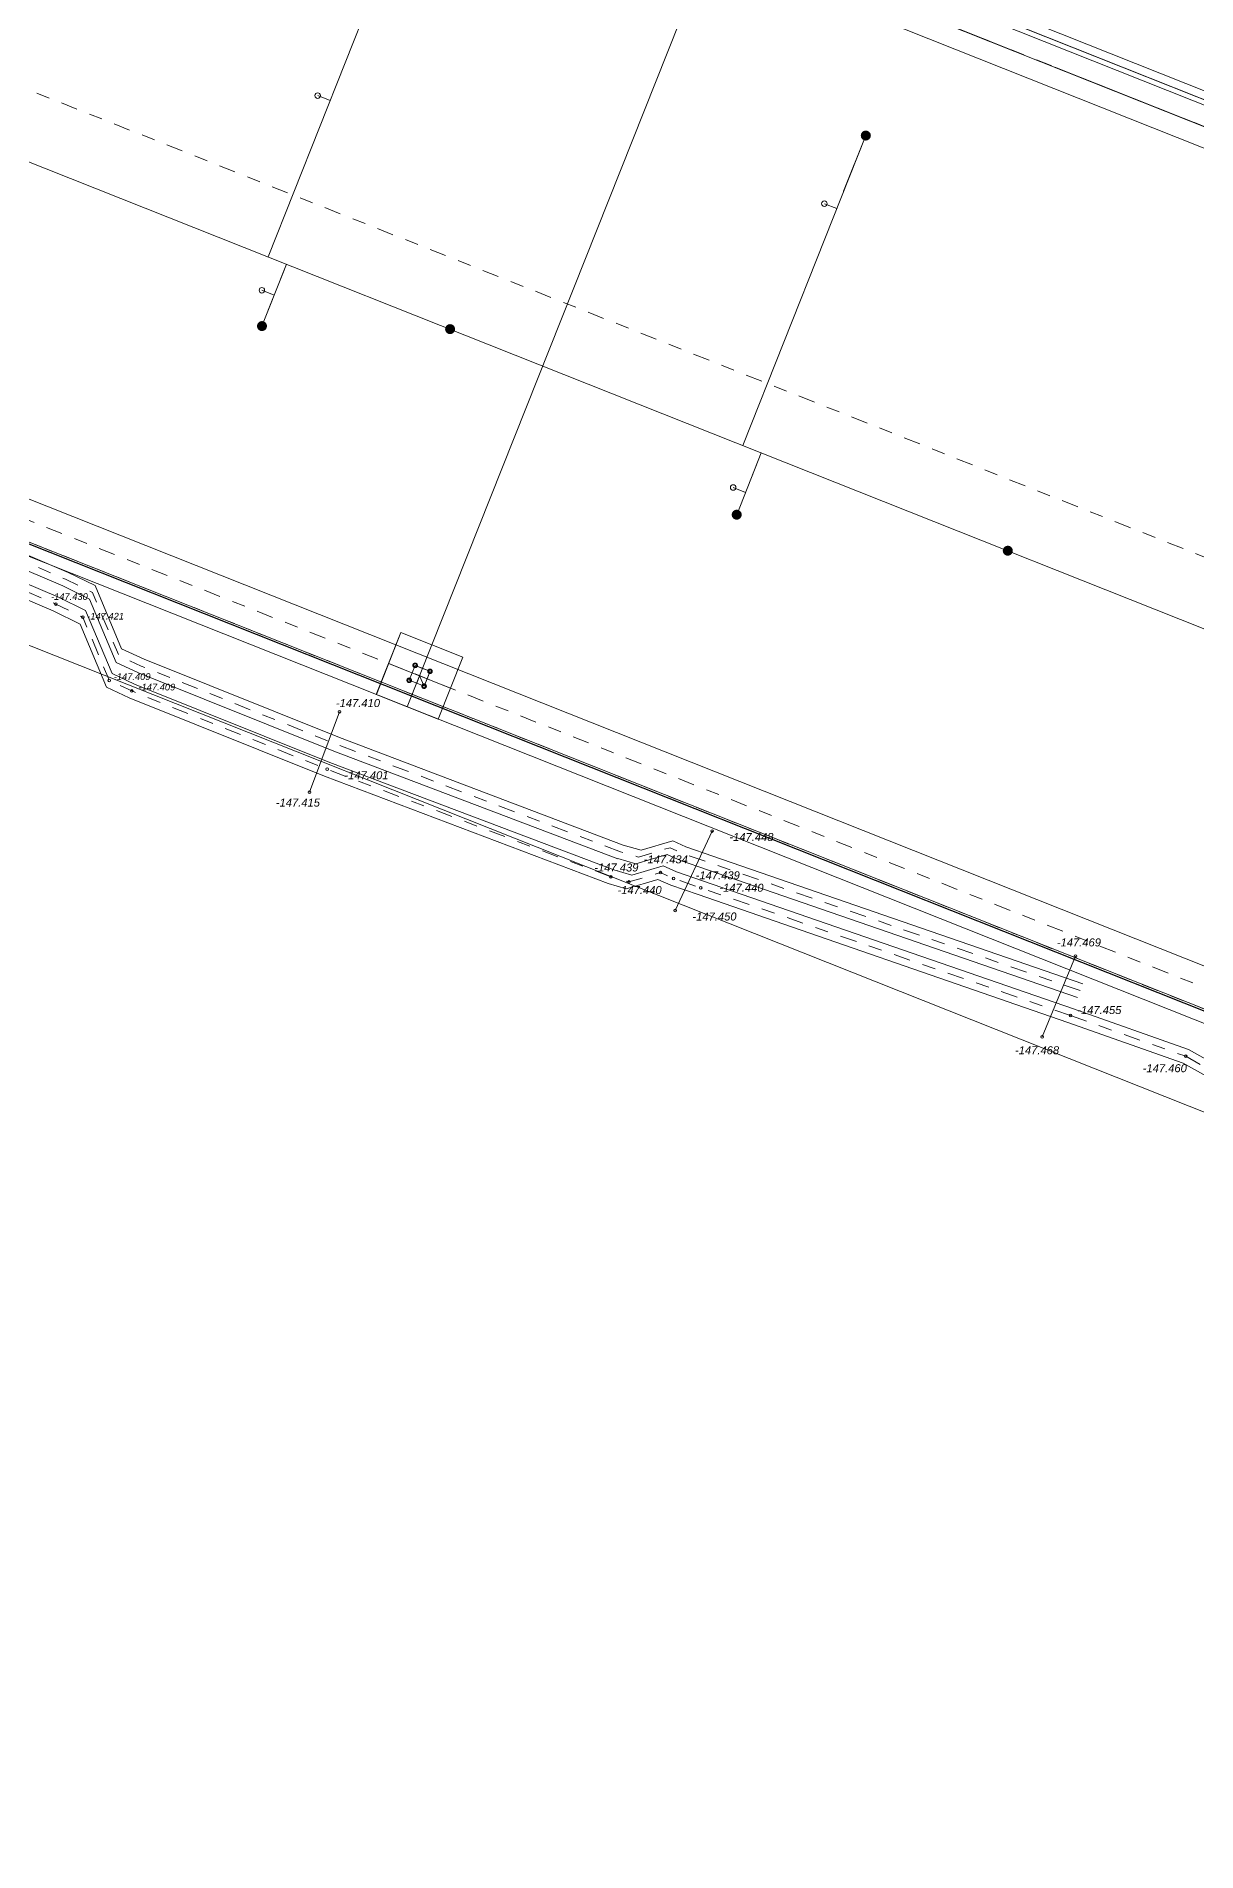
# Model space of a CAD drawing. Extents: x 651137 to 1302312, y 4767326 to 9534713.
# Drawn here: x 651159.83 to 651168.53, y 4767344.15 to 4767357.76 of the extents above; entities that cross this region are included whole.
import ezdxf

# ---------------------------------------------------------------- set-up
doc = ezdxf.new("R2010")
doc.units = 0
doc.header["$LTSCALE"] = 0.1
doc.header["$PDMODE"] = 33
doc.header["$PDSIZE"] = 0.02
for name, pattern in [('1', [0]), ('ACAD_ISO08W100', [36, 24, -3, 6, -3]), ('CENTER', [2, 1.25, -0.25, 0.25, -0.25])]:
    doc.linetypes.add(name, pattern=pattern)
for name, color, linetype in [('1', 7, 'Continuous'), ('Center line', 200, 'Continuous'), ('Fire water line', 1, '1'), ('picket', 7, 'Continuous'), ('Pipe support', 41, 'Continuous'), ('SLAB', 7, 'Continuous'), ('SUPPORT LINE', 7, '1'), ('viewport', 7, '1'), ('Отметка', 7, 'Continuous')]:
    doc.layers.add(name, color=color, linetype=linetype)
doc.styles.add('Geocad', font='ariali.ttf', dxfattribs={"height": 0.12})
doc.styles.get("Standard").update_dxf_attribs({"font": 'isocp.shx'})
doc.dimstyles.get("Standard").update_dxf_attribs({"dimtxt": 0.18, "dimasz": 0.18, "dimexe": 0.18, "dimexo": 0.0625, "dimgap": 0.09, "dimtad": 0, "dimtih": 1, "dimtoh": 1, "dimdec": 4, "dimzin": 0, "dimdsep": 46, "dimtxsty": 'Standard', "dimcen": 0.09, "dimadec": 0, "dimazin": 0, "dimtfac": 1, "dimtdec": 4, "dimtofl": 0, "dimtmove": 0, "dimatfit": 3, "dimfxl": 1, "dimtolj": 1, "dimtzin": 0, "dimarcsym": 0})

# ---------------------------------------------------------------- blocks, each defined once
blk = doc.blocks.new('*D81')
at = {"layer": 'Defpoints', "color": 0, "transparency": 16777216}
for p in [(651142.054, 4767361.008), (651198.407, 4767338.603), (651198.412, 4767338.616)]:
    blk.add_point(p, dxfattribs=at)
at = {"layer": 'viewport', "color": 0, "lineweight": -2, "transparency": 16777216}
for p, q in [((651142.03, 4767360.95), (651141.982, 4767360.828)), ((651142.216, 4767360.929), (651169.775, 4767349.979)), ((651198.239, 4767338.669), (651170.681, 4767349.619)), ((651198.389, 4767338.558), (651198.34, 4767338.436))]:
    blk.add_line(p, q, dxfattribs=at)
at = {"layer": 'viewport', "color": 0, "transparency": 16777216}
for points in [[(651142.227, 4767360.957), (651142.205, 4767360.901), (651142.049, 4767360.996)], [(651198.25, 4767338.697), (651198.228, 4767338.642), (651198.407, 4767338.603)]]:
    blk.add_solid(points, dxfattribs=at)
at = {"layer": 'viewport', "color": 0, "transparency": 16777216, "insert": (651170.228, 4767349.799), "char_height": 0.18, "attachment_point": 5}
blk.add_mtext('\\A1;60.6438', dxfattribs=at)

msp = doc.modelspace()

# ---------------------------------------------------------------- hatches: boundary and pattern name
at = {"layer": 'Center line', "lineweight": 0}
h = msp.add_hatch(color=1, dxfattribs=at)
h.dxf.hatch_style = 1
edge = h.paths.add_edge_path()
edge.add_arc((651166.04902, 4767357.01593), 0.03782, 0, 360)
h = msp.add_hatch(color=1, dxfattribs=at)
h.dxf.hatch_style = 1
edge = h.paths.add_edge_path()
edge.add_arc((651161.52091, 4767355.58718), 0.03782, -43.338314, 316.661686, ccw=False)
h = msp.add_hatch(color=1, dxfattribs=at)
h.dxf.hatch_style = 1
edge = h.paths.add_edge_path()
edge.add_arc((651162.93167, 4767355.56438), 0.03782, 0, 360)
h = msp.add_hatch(color=1, dxfattribs=at)
h.dxf.hatch_style = 1
edge = h.paths.add_edge_path()
edge.add_arc((651165.0808, 4767354.17284), 0.03782, -43.338314, 316.661686, ccw=False)
h = msp.add_hatch(color=1, dxfattribs=at)
h.dxf.hatch_style = 1
edge = h.paths.add_edge_path()
edge.add_arc((651167.11366, 4767353.90277), 0.03782, 0, 360)

# ---------------------------------------------------------------- linework, layer by layer
at = {"linetype": 'ACAD_ISO08W100', "lineweight": 0}
msp.add_line((651150.73948, 4767364.1748), (651200.69771, 4767344.32501), dxfattribs=at)
at = {"color": 1, "lineweight": 0}
for p, q in [((651161.56604, 4767356.10698, -151.4), (651162.48918, 4767358.43038, -153.84191)), ((651165.12589, 4767354.69256, -151.4), (651166.04902, 4767357.01593, -154.99381)), ((651165.88287, 4767356.59773, -154.99381), (651166.04902, 4767357.01593, -154.99381)), ((651161.70547, 4767356.05158, -151.4), (651161.52091, 4767355.58718, -153.84191)), ((651161.68708, 4767356.00538, -153.84191), (651161.52091, 4767355.58718, -153.84191)), ((651165.26532, 4767354.63716, -151.4), (651165.0808, 4767354.17284, -154.99381)), ((651165.24697, 4767354.59104, -154.99381), (651165.0808, 4767354.17284, -154.99381))]:
    msp.add_line(p, q, dxfattribs=at)
at = {"color": 1, "linetype": 'ACAD_ISO08W100', "lineweight": 0}
for p, q in [((651162.79537, 4767353.19741), (651162.61075, 4767352.73274)), ((651162.47073, 4767353.05739), (651162.93539, 4767352.87277))]:
    msp.add_line(p, q, dxfattribs=at)
at = {"lineweight": 0, "flags": 128}
msp.add_lwpolyline([(651149.55242, 4767358.45921), (651149.36775, 4767357.99456), (651193.97566, 4767340.27059), (651196.37578, 4767346.31125), (651151.76787, 4767364.03521), (651149.55245, 4767358.45919)], dxfattribs=at)
at = {"lineweight": 0, "extrusion": (-4.522e-17, -1.1381e-16, -1), "elevation": 0, "flags": 128}
for points in [[(-651200.69775, 4767344.32499), (-651151.90789, 4767363.71056)], [(-651162.70303, 4767352.96509), (-651164.91852, 4767358.54108)], [(-651162.61072, 4767352.73276), (-651162.79534, 4767353.19743)], [(-651162.4707, 4767353.05741), (-651162.93536, 4767352.87278)]]:
    msp.add_lwpolyline(points, dxfattribs=at)
for points in [[(-651162.37838, 4767352.82507), (-651162.56301, 4767353.28974), (-651163.02767, 4767353.10511), (-651162.84305, 4767352.64045)], [(-651162.70303, 4767352.96509), (-651162.68087, 4767352.90933), (-651162.62511, 4767352.93149), (-651162.66942, 4767353.04301), (-651162.78094, 4767352.9987), (-651162.73663, 4767352.88718)]]:
    msp.add_lwpolyline(points, close=True, dxfattribs=at)
at = {"color": 1, "linetype": 'ACAD_ISO08W100', "lineweight": 0}
for points in [[(651162.84308, 4767352.64043), (651162.37842, 4767352.82506), (651162.56304, 4767353.28972), (651163.0277, 4767353.1051), (651162.84308, 4767352.64043)], [(651162.6473, 4767352.98724), (651162.66946, 4767353.043), (651162.72522, 4767353.02084)], [(651162.75882, 4767352.94293), (651162.78098, 4767352.99869), (651162.72522, 4767353.02084)], [(651162.6473, 4767352.98723), (651162.62515, 4767352.93147), (651162.68091, 4767352.90932)], [(651162.75882, 4767352.94292), (651162.73667, 4767352.88716), (651162.68091, 4767352.90932)]]:
    msp.add_lwpolyline(points, dxfattribs=at)
at = {"color": 1, "lineweight": 0}
for centre in [(651161.93861, 4767357.3155, -152.045), (651165.73842, 4767356.50514, -150.24809), (651161.52012, 4767355.85595, -153.84191), (651165.05421, 4767354.37671, -151.4)]:
    msp.add_circle(centre, 0.02064, dxfattribs=at)
at = {"color": 159, "lineweight": 0, "true_color": 0x22346e}
for centre in [(651162.93167, 4767355.56438, -151.4), (651167.11366, 4767353.90277, -151.4)]:
    msp.add_circle(centre, 0.02064, dxfattribs=at)
at = {"color": 1, "linetype": 'ACAD_ISO08W100', "lineweight": 0}
for centre in [(651162.66946, 4767353.043), (651162.78098, 4767352.99869), (651162.62515, 4767352.93147), (651162.73667, 4767352.88716)]:
    msp.add_circle(centre, 0.017, dxfattribs=at)
at = {"lineweight": 0, "extrusion": (-4.522e-17, -1.1381e-16, -1)}
for centre in [(-651162.66942, 4767353.04301), (-651162.78094, 4767352.9987), (-651162.62511, 4767352.93149), (-651162.73663, 4767352.88718)]:
    msp.add_circle(centre, 0.012, dxfattribs=at)
at = {"layer": '1', "color": 6, "lineweight": 0}
for p in [(651159.975, 4767353.503, -147.43), (651160.177, 4767353.404, -147.421), (651160.376, 4767352.93, -147.409), (651160.544, 4767352.851, -147.409), (651162.103, 4767352.694, -147.41), (651162.009, 4767352.264, -147.401), (651161.878, 4767352.092, -147.415), (651164.896, 4767351.801, -147.448), (651164.51, 4767351.489, -147.434), (651164.138, 4767351.458, -147.439), (651164.273, 4767351.419, -147.44), (651164.608, 4767351.445, -147.439), (651164.811, 4767351.375, -147.44), (651164.619, 4767351.205, -147.45), (651167.622, 4767350.863, -147.469), (651167.585, 4767350.417, -147.455), (651167.372, 4767350.258, -147.468), (651168.448, 4767350.112, -147.46)]:
    msp.add_point(p, dxfattribs=at)
at = {"layer": 'Center line', "linetype": 'CENTER', "lineweight": 0}
msp.add_line((651142.13131, 4767361.13881, -151.4), (651198.48225, 4767338.74901, -151.4), dxfattribs=at)
at = {"layer": 'Center line', "linetype": 'CENTER', "lineweight": 0, "flags": 128}
for points, elevation in [([(651141.059, 4767364.793), (651199.59, 4767341.537)], -151.4), ([(651150.73948, 4767364.1748), (651200.69775, 4767344.32499)], -151.4), ([(651164.20994, 4767351.64461), (651162.08094, 4767352.45061), (651160.61594, 4767353.03761), (651160.44794, 4767353.11661), (651160.24894, 4767353.59061), (651160.04694, 4767353.68961), (651159.25294, 4767354.02761), (651159.07594, 4767354.14961), (651158.63994, 4767354.11261), (651158.42694, 4767354.17861)], -147.439), ([(651164.138, 4767351.458), (651162.009, 4767352.264), (651160.544, 4767352.851), (651160.376, 4767352.93), (651160.177, 4767353.404), (651159.975, 4767353.503), (651159.181, 4767353.841), (651159.004, 4767353.963), (651158.568, 4767353.926), (651158.355, 4767353.992)], -147.439), ([(651167.65581, 4767350.60404), (651164.88181, 4767351.56204), (651164.67881, 4767351.63204), (651164.58081, 4767351.67604), (651164.34381, 4767351.60604), (651164.20881, 4767351.64504)], -147.455), ([(651167.585, 4767350.417), (651164.811, 4767351.375), (651164.608, 4767351.445), (651164.51, 4767351.489), (651164.273, 4767351.419), (651164.138, 4767351.458)], -147.455)]:
    msp.add_lwpolyline(points, dxfattribs=dict(at, elevation=elevation))
at = {"layer": 'Center line', "color": 1, "lineweight": 0, "elevation": -151.4, "flags": 128}
for points in [[(651151.09651, 4767364.23385), (651200.76717, 4767344.49971)], [(651151.69051, 4767363.99923), (651200.76717, 4767344.49971)], [(651149.92106, 4767360.73384), (651195.57037, 4767342.59618)]]:
    msp.add_lwpolyline(points, dxfattribs=at)
at = {"layer": 'Center line', "linetype": 'CENTER', "lineweight": 0}
msp.add_polyline3d([(651167.585, 4767350.417, -147.455), (651168.448, 4767350.112, -147.46), (651168.897, 4767349.862, -146.784), (651170.462, 4767349.268, -146.781), (651170.332, 4767348.86, -146.815), (651175.5828, 4767346.7006, -147.4061), (651175.938, 4767347.152, -146.704), (651176.694, 4767347.027, -147.417), (651176.819, 4767346.977, -147.441), (651176.9103, 4767346.9379, -147.4113)], dxfattribs=at)
at = {"layer": 'Fire water line', "linetype": 'Continuous', "lineweight": 0, "flags": 128}
for points, elevation in [([(651164.23025, 4767351.69573), (651162.10125, 4767352.50173), (651160.63625, 4767353.08873), (651160.46825, 4767353.16773), (651160.26925, 4767353.64173), (651160.06725, 4767353.74073), (651159.27325, 4767354.07873), (651159.09625, 4767354.20073), (651158.66025, 4767354.16373), (651158.44725, 4767354.22973)], -147.439), ([(651164.18963, 4767351.5935), (651162.06063, 4767352.3995), (651160.59563, 4767352.9865), (651160.42763, 4767353.0655), (651160.22863, 4767353.5395), (651160.02663, 4767353.6385), (651159.23263, 4767353.9765), (651159.05563, 4767354.0985), (651158.61963, 4767354.0615), (651158.40663, 4767354.1275)], -147.439), ([(651164.15831, 4767351.50911), (651162.02931, 4767352.31511), (651160.56431, 4767352.90211), (651160.39631, 4767352.98111), (651160.19731, 4767353.45511), (651159.99531, 4767353.55411), (651159.20131, 4767353.89211), (651159.02431, 4767354.01411), (651158.58831, 4767353.97711), (651158.37531, 4767354.04311)], -147.439), ([(651164.11769, 4767351.40689), (651161.98869, 4767352.21289), (651160.52369, 4767352.79989), (651160.35569, 4767352.87889), (651160.15669, 4767353.35289), (651159.95469, 4767353.45189), (651159.16069, 4767353.78989), (651158.98369, 4767353.91189), (651158.54769, 4767353.87489), (651158.33469, 4767353.94089)], -147.439), ([(651167.67612, 4767350.65515), (651164.90212, 4767351.61315), (651164.69912, 4767351.68315), (651164.60112, 4767351.72715), (651164.36412, 4767351.65715), (651164.22912, 4767351.69615)], -147.455), ([(651167.60531, 4767350.46811), (651164.83131, 4767351.42611), (651164.62831, 4767351.49611), (651164.53031, 4767351.54011), (651164.29331, 4767351.47011), (651164.15831, 4767351.50911)], -147.455), ([(651167.6355, 4767350.55293), (651164.8615, 4767351.51093), (651164.6585, 4767351.58093), (651164.5605, 4767351.62493), (651164.3235, 4767351.55493), (651164.1885, 4767351.59393)], -147.455), ([(651167.56469, 4767350.36589), (651164.79069, 4767351.32389), (651164.58769, 4767351.39389), (651164.48969, 4767351.43789), (651164.25269, 4767351.36789), (651164.11769, 4767351.40689)], -147.455)]:
    msp.add_lwpolyline(points, dxfattribs=dict(at, elevation=elevation))
at = {"layer": 'Fire water line', "linetype": 'Continuous', "lineweight": 0}
for points in [[(651167.60531, 4767350.46811, -147.455), (651168.46831, 4767350.16311, -147.46), (651168.91731, 4767349.91311, -146.784), (651170.48231, 4767349.31911, -146.781), (651170.35231, 4767348.91111, -146.815), (651175.60311, 4767346.75171, -147.4061), (651175.95831, 4767347.20311, -146.704), (651176.71431, 4767347.07811, -147.417), (651176.83931, 4767347.02811, -147.441), (651176.93061, 4767346.98901, -147.4113)], [(651167.56469, 4767350.36589, -147.455), (651168.42769, 4767350.06089, -147.46), (651168.87669, 4767349.81089, -146.784), (651170.44169, 4767349.21689, -146.781), (651170.31169, 4767348.80889, -146.815), (651175.56249, 4767346.64949, -147.4061), (651175.91769, 4767347.10089, -146.704), (651176.67369, 4767346.97589, -147.417), (651176.79869, 4767346.92589, -147.441), (651176.88999, 4767346.88679, -147.4113)]]:
    msp.add_polyline3d(points, dxfattribs=at)
at = {"layer": 'picket', "color": 3, "linetype": 'Continuous', "lineweight": 0}
for p, q in [((651142.20909, 4767361.26931), (651198.52245, 4767338.89444)), ((651142.05353, 4767361.00831), (651198.41168, 4767338.61564))]:
    msp.add_line(p, q, dxfattribs=at)
at = {"layer": 'picket', "linetype": 'CENTER', "lineweight": 0}
msp.add_line((651142.05365, 4767361.00851, 0), (651198.40501, 4767338.61854, 0), dxfattribs=at)
at = {"layer": 'picket', "color": 3, "linetype": 'Continuous', "lineweight": 0, "flags": 128}
for points in [[(651150.79487, 4767364.31421), (651200.73795, 4767344.47042)], [(651150.6841, 4767364.0354), (651200.62717, 4767344.19163)]]:
    msp.add_lwpolyline(points, dxfattribs=at)
at = {"layer": 'Pipe support', "color": 5, "lineweight": 0, "ltscale": 0.2}
for p, q in [((651162.03154, 4767357.27858, -152.045), (651161.93861, 4767357.3155, -152.045)), ((651165.83135, 4767356.46822, -150.24809), (651165.73842, 4767356.50514, -150.24809)), ((651161.61305, 4767355.81903, -153.84191), (651161.52012, 4767355.85595, -153.84191)), ((651165.14714, 4767354.33978, -151.4), (651165.05421, 4767354.37671, -151.4))]:
    msp.add_line(p, q, dxfattribs=at)
at = {"layer": 'SLAB', "color": 4, "lineweight": 0, "flags": 128}
msp.add_lwpolyline([(651141.70132, 4767360.37422), (651169.91994, 4767349.16217)], dxfattribs=at)
at = {"layer": 'SUPPORT LINE', "color": 5, "lineweight": 0, "flags": 128}
for points, elevation in [([(651161.878, 4767352.092), (651162.103, 4767352.694)], -147.415), ([(651164.896, 4767351.801), (651164.619, 4767351.205)], -147.448), ([(651167.372, 4767350.258), (651167.622, 4767350.863)], -147.468)]:
    msp.add_lwpolyline(points, dxfattribs=dict(at, elevation=elevation))

# ---------------------------------------------------------------- texts
at = {"layer": 'Отметка', "color": 6, "lineweight": 0, "style": 'Geocad'}
for s, height, p in [('-147.430', 0.05, (651159.93884, 4767353.53414, -147.43)), ('-147.421', 0.05, (651160.21035, 4767353.38689, -147.421)), ('-147.409', 0.05, (651160.40935, 4767352.93412, -147.409)), ('-147.409', 0.05, (651160.59473, 4767352.85512, -147.409)), ('-147.410', 0.06, (651162.07504, 4767352.7306, -147.41)), ('-147.401', 0.06, (651162.1389, 4767352.189, -147.401)), ('-147.415', 0.06, (651161.62479, 4767351.98429, -147.415)), ('-147.448', 0.06, (651165.0259, 4767351.726, -147.448)), ('-147.439', 0.06, (651164.01299, 4767351.49755, -147.439)), ('-147.434', 0.06, (651164.3836, 4767351.55856, -147.434)), ('-147.439', 0.06, (651164.77333, 4767351.43874, -147.439)), ('-147.440', 0.06, (651164.18697, 4767351.32821, -147.44)), ('-147.440', 0.06, (651164.95132, 4767351.34582, -147.44)), ('-147.450', 0.06, (651164.7489, 4767351.13, -147.45)), ('-147.469', 0.06, (651167.48152, 4767350.93572, -147.469)), ('-147.455', 0.06, (651167.63463, 4767350.42864, -147.455)), ('-147.468', 0.06, (651167.16766, 4767350.1269, -147.468)), ('-147.460', 0.06, (651168.12564, 4767349.99244, -147.46))]:
    msp.add_text(s, height=height, dxfattribs=at).set_placement(p)

# ---------------------------------------------------------------- dimensions: what is measured, and where the dimension line sits
at = {"layer": 'viewport', "color": 5}
dim = msp.add_aligned_dim(p1=(651142.05353, 4767361.00831), p2=(651198.41168, 4767338.61564), distance=-0.01361, dimstyle='Standard', dxfattribs=at)
dim.commit()
dim.dimension.update_dxf_attribs({"geometry": '*D81', "text_midpoint": (651170.22758, 4767349.79933)})

doc.saveas('drawing.dxf')
